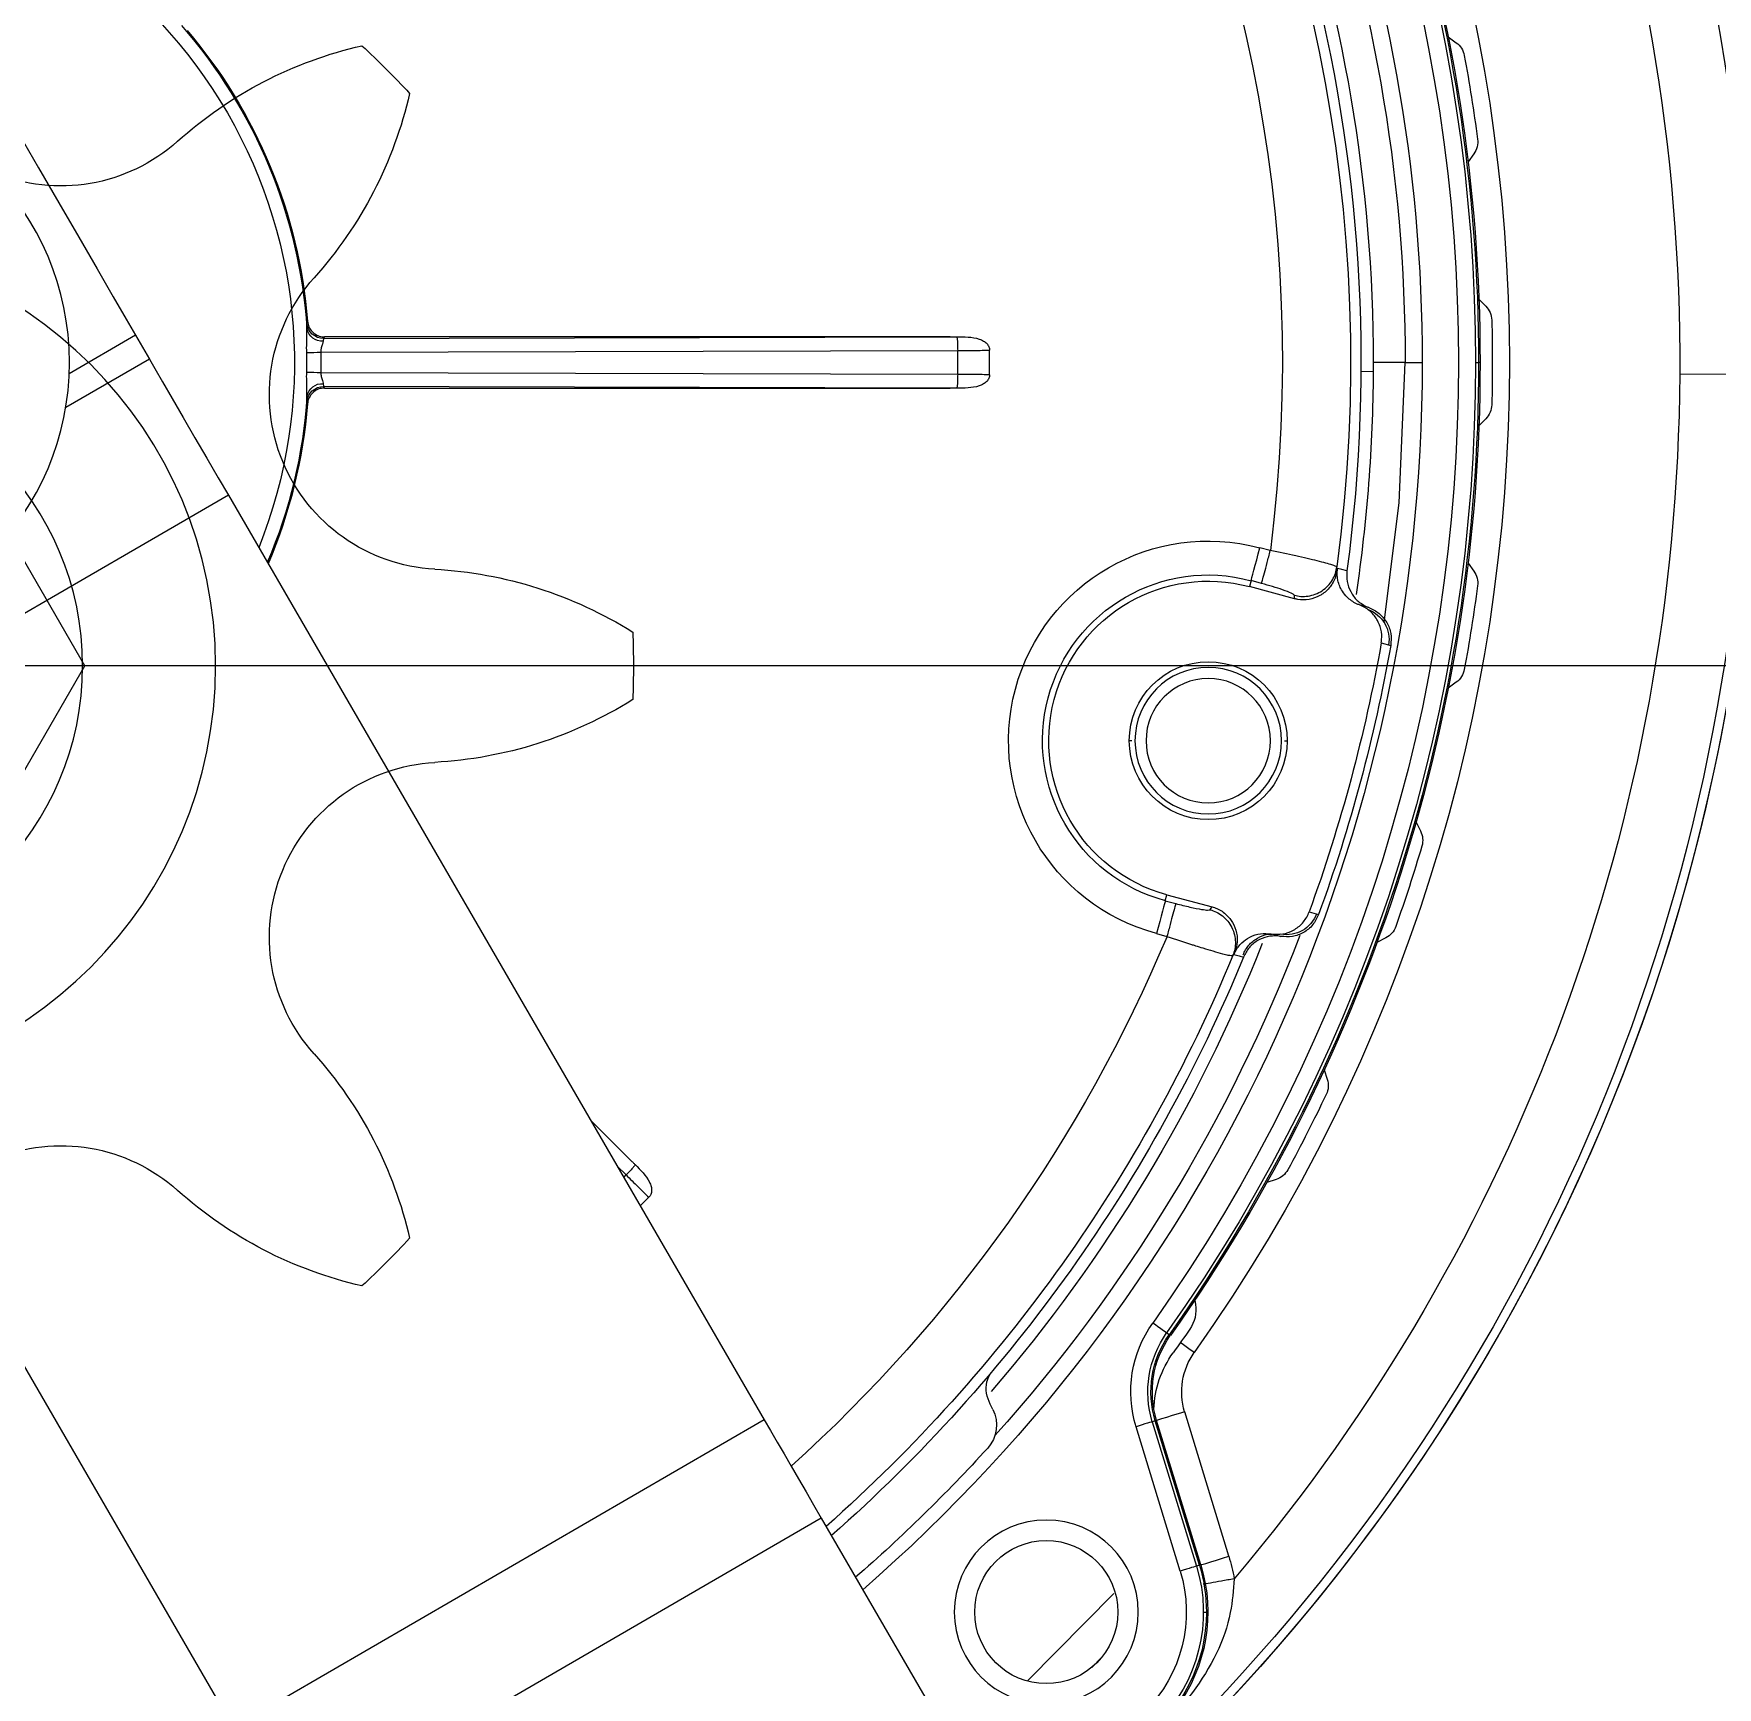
# Model space of a CAD drawing. Header units: millimetres. Extents: x 4754612 to 5801174, y 2368242 to 2777223.
# Drawn here: x 5508365.43 to 5508414.83, y 2425297.91 to 2425346.43 of the extents above; entities that cross this region are included whole.
import ezdxf

# ---------------------------------------------------------------- set-up
doc = ezdxf.new("R2010")
doc.units = ezdxf.units.MM
doc.header["$LTSCALE"] = 1000
doc.linetypes.add('CENTER', pattern=[50.8, 31.75, -6.35, 6.35, -6.35])
for name, color, linetype in [('253', 253, 'Continuous'), ('DOOR', 4, 'Continuous'), ('HAT', 252, 'Continuous')]:
    doc.layers.add(name, color=color, linetype=linetype)

# ---------------------------------------------------------------- blocks, each defined once
blk = doc.blocks.new('A$C5E220887')
at = {"lineweight": 18, "ltscale": 0.3}
for p, q in [((-8.66, 0), (-4.33, 7.5)), ((-4.33, -7.5), (-8.66, 0))]:
    blk.add_line(p, q, dxfattribs=at)
at = {"color": 1, "linetype": 'CENTER', "ltscale": 0.3}
blk.add_line((-27.235, 0), (27.235, 0), dxfattribs=at)
at = {"lineweight": 18, "ltscale": 0.3}
for radius in [12.5, 8.6]:
    blk.add_circle((0, 0), radius, dxfattribs=at)
for centre, radius, start, end in [((-7.957, 19.21), 5.131, 228.125, 356.875), ((0, 0), 24.761, 132.708, 137.292), ((-19.52, 6.311), 12.192, 48.125, 77.0805), ((-6.311, 19.52), 12.192, 192.9195, 221.875), ((-19.21, 7.957), 5.131, 273.125, 41.875), ((-18.265, -9.34), 12.192, 93.125, 122.0805), ((0, 0), 24.761, 177.708, 182.292), ((-18.265, 9.34), 12.192, 237.9195, 266.875), ((-19.21, -7.957), 5.131, 318.125, 86.875), ((-6.311, -19.52), 12.192, 138.125, 167.0805), ((-7.957, -19.21), 5.131, 3.125, 131.875), ((-19.52, -6.311), 12.192, 282.9195, 311.875), ((0, 0), 24.761, 222.708, 227.292)]:
    blk.add_arc(centre, radius, start, end, dxfattribs=at)
blk = doc.blocks.new('방화셔터 기본')
at = {"layer": '253', "linetype": 'Continuous', "lineweight": 25}
for p, q in [((5542305.132, 8102088.352), (5542304.899, 8102088.182)), ((5542304.382, 8102084.922), (5542304.552, 8102084.688)), ((5542304.235, 8102080.654), (5542304.03, 8102080.45)), ((5542338.126, 8102079.501), (5542319.743, 8102079.549)), ((5542319.743, 8102079.549), (5542338.105, 8102079.549)), ((5542343.649, 8102079.597), (5542343.244, 8102078.899)), ((5542343.649, 8102079.597), (5542345.596, 8102078.468)), ((5542304.2, 8102078.799), (5542304.242, 8102078.799)), ((5542304.328, 8102078.799), (5542304.242, 8102078.799)), ((5542306.396, 8102078.799), (5542305.896, 8102078.799)), ((5542306.396, 8102078.799), (5542307.335, 8102078.799)), ((5542318.589, 8102078.438), (5542318.589, 8102079.16)), ((5542338.213, 8102079.101), (5542319.527, 8102079.15)), ((5542319.527, 8102078.448), (5542319.527, 8102079.15)), ((5542343.244, 8102078.899), (5542345.7, 8102077.476)), ((5542296.34, 8102078.443), (5542298.34, 8102078.455)), ((5542307.336, 8102078.528), (5542307.697, 8102078.53)), ((5542319.527, 8102078.448), (5542338.213, 8102078.498)), ((5542319.743, 8102078.049), (5542338.126, 8102078.098)), ((5542338.105, 8102078.049), (5542319.743, 8102078.049)), ((5542304.03, 8102077.149), (5542304.235, 8102076.945)), ((5542340.927, 8102074.902), (5542325.202, 8102047.777)), ((5542340.927, 8102074.902), (5542356.499, 8102065.874)), ((5542310.353, 8102073.278), (5542310.659, 8102073.36)), ((5542304.552, 8102072.91), (5542304.382, 8102072.676)), ((5542308.393, 8102072.702), (5542308.398, 8102072.799)), ((5542310.61, 8102072.316), (5542310.917, 8102072.398)), ((5542310.917, 8102072.398), (5542310.964, 8102072.222)), ((5542309.641, 8102071.867), (5542310.964, 8102072.222)), ((5542307.46, 8102071.611), (5542307.739, 8102071.686)), ((5542307.545, 8102071.642), (5542307.46, 8102071.611)), ((5542307.1, 8102070.573), (5542306.82, 8102070.498)), ((5542304.899, 8102069.416), (5542305.132, 8102069.247)), ((5542309.938, 8102067.702), (5542309.859, 8102067.702)), ((5542314.413, 8102067.702), (5542314.491, 8102067.702)), ((5542356.499, 8102065.874), (5542340.774, 8102038.749)), ((5542306.077, 8102065.311), (5542305.946, 8102065.054)), ((5542313.386, 8102063.183), (5542312.063, 8102062.828)), ((5542313.434, 8102063.007), (5542313.127, 8102062.924)), ((5542313.434, 8102063.007), (5542313.386, 8102063.183)), ((5542309.215, 8102062.678), (5542308.936, 8102062.604)), ((5542313.691, 8102062.044), (5542313.385, 8102061.962)), ((5542306.966, 8102061.915), (5542307.223, 8102061.784)), ((5542310.046, 8102061.96), (5542310.135, 8102061.975)), ((5542311.453, 8102061.399), (5542311.4, 8102061.481)), ((5542308.772, 8102058.045), (5542308.683, 8102057.77)), ((5542329.126, 8102055.397), (5542330.299, 8102056.57)), ((5542330.291, 8102056.555), (5542329.126, 8102055.397)), ((5542329.519, 8102055.223), (5542329.256, 8102054.962)), ((5542310.181, 8102054.829), (5542310.456, 8102054.74)), ((5542329.326, 8102054.891), (5542329.256, 8102054.962)), ((5542328.839, 8102054.052), (5542328.586, 8102054.305)), ((5542312.57, 8102051.289), (5542312.55, 8102051.163)), ((5542313.322, 8102050.273), (5542313.288, 8102050.249)), ((5542313.322, 8102050.273), (5542313.396, 8102050.326)), ((5542318.496, 8102048.08), (5542318.575, 8102048.234)), ((5542311.571, 8102043.773), (5542312.866, 8102048.011)), ((5542312.393, 8102043.521), (5542313.689, 8102047.759)), ((5542312.433, 8102043.509), (5542313.729, 8102047.747)), ((5542313.816, 8102047.72), (5542312.52, 8102043.483)), ((5542313.729, 8102047.747), (5542313.689, 8102047.759)), ((5542313.729, 8102047.747), (5542313.816, 8102047.72)), ((5542325.202, 8102047.777), (5542340.774, 8102038.749)), ((5542312.998, 8102043.336), (5542314.294, 8102047.574)), ((5542323.529, 8102044.89), (5542310.495, 8102022.409)), ((5542323.529, 8102044.89), (5542339.101, 8102035.863)), ((5542312.393, 8102043.521), (5542312.433, 8102043.509)), ((5542312.433, 8102043.509), (5542312.52, 8102043.483)), ((5542317.473, 8102040.129), (5542314.94, 8102042.682)), ((5542312.315, 8102042.136), (5542312.228, 8102042.136)), ((5542315.594, 8102040.512), (5542315.303, 8102040.803))]:
    blk.add_line(p, q, dxfattribs=at)
at = {"layer": '253', "lineweight": 18}
blk.add_line((5541981.495, 8102069.899), (5542356.902, 8102069.899), dxfattribs=at)
at = {"layer": '253', "linetype": 'Continuous', "lineweight": 25, "flags": 128}
for points in [[(5542347.629, 8102086.463), (5542347.084, 8102085.523), (5542346.499, 8102084.513), (5542345.9, 8102083.481), (5542345.317, 8102082.475), (5542344.777, 8102081.542), (5542344.304, 8102080.728), (5542343.922, 8102080.069), (5542343.649, 8102079.597)], [(5542338.624, 8102079.962), (5542338.609, 8102079.995), (5542338.603, 8102080.009)], [(5542307.016, 8102071.174), (5542306.576, 8102074.686), (5542306.396, 8102078.799)], [(5542343.244, 8102078.899), (5542343.083, 8102078.621), (5542342.855, 8102078.227), (5542342.572, 8102077.74), (5542342.25, 8102077.184), (5542341.906, 8102076.591), (5542341.559, 8102075.992), (5542341.226, 8102075.418), (5542340.927, 8102074.902)], [(5542338.603, 8102077.589), (5542338.618, 8102077.623), (5542338.624, 8102077.637)], [(5542310.917, 8102072.398), (5542310.909, 8102072.43), (5542310.891, 8102072.494), (5542310.866, 8102072.588), (5542310.834, 8102072.708), (5542310.796, 8102072.85), (5542310.753, 8102073.01), (5542310.707, 8102073.182), (5542310.659, 8102073.36)], [(5542308.105, 8102072.682), (5542308.255, 8102072.722), (5542308.386, 8102072.757)], [(5542309.641, 8102071.867), (5542309.645, 8102071.923), (5542309.647, 8102071.969)], [(5542313.434, 8102063.007), (5542313.442, 8102062.974), (5542313.459, 8102062.911), (5542313.484, 8102062.817), (5542313.517, 8102062.697), (5542313.555, 8102062.554), (5542313.598, 8102062.394), (5542313.644, 8102062.222), (5542313.691, 8102062.044)], [(5542312.119, 8102062.743), (5542312.088, 8102062.791), (5542312.063, 8102062.828)], [(5542310.326, 8102062.034), (5542310.176, 8102061.994), (5542310.046, 8102061.96)], [(5542311.421, 8102061.43), (5542311.271, 8102061.389), (5542311.141, 8102061.354)], [(5542313.396, 8102050.326), (5542313.405, 8102050.332), (5542313.429, 8102050.349), (5542313.467, 8102050.376), (5542313.517, 8102050.412), (5542313.579, 8102050.455), (5542313.649, 8102050.505), (5542313.725, 8102050.559), (5542313.804, 8102050.615)], [(5542312.586, 8102049.752), (5542312.745, 8102049.864), (5542312.898, 8102049.973), (5542312.994, 8102050.041)], [(5542312.866, 8102048.011), (5542313.053, 8102047.954), (5542313.232, 8102047.899), (5542313.398, 8102047.848), (5542313.542, 8102047.804), (5542313.661, 8102047.768), (5542313.689, 8102047.759)], [(5542313.816, 8102047.72), (5542313.826, 8102047.717), (5542313.854, 8102047.709), (5542313.899, 8102047.695), (5542313.958, 8102047.677), (5542314.031, 8102047.655), (5542314.113, 8102047.63), (5542314.202, 8102047.603), (5542314.294, 8102047.574)], [(5542325.202, 8102047.777), (5542325.018, 8102047.46), (5542324.824, 8102047.125), (5542324.622, 8102046.776), (5542324.412, 8102046.414), (5542324.196, 8102046.042), (5542323.976, 8102045.662), (5542323.753, 8102045.278), (5542323.529, 8102044.89)], [(5542312.393, 8102043.521), (5542312.366, 8102043.53), (5542312.247, 8102043.566), (5542312.102, 8102043.61), (5542311.937, 8102043.661), (5542311.757, 8102043.716), (5542311.571, 8102043.773)], [(5542312.52, 8102043.483), (5542312.531, 8102043.479), (5542312.559, 8102043.471), (5542312.603, 8102043.457), (5542312.663, 8102043.439), (5542312.735, 8102043.417), (5542312.817, 8102043.392), (5542312.906, 8102043.365), (5542312.998, 8102043.336)]]:
    blk.add_lwpolyline(points, dxfattribs=at)
at = {"layer": '253', "linetype": 'Continuous', "lineweight": 25}
for centre, radius in [((5542353.589, 8102078.799), 8), ((5542312.175, 8102067.702), 2.15), ((5542312.175, 8102067.702), 1.825), ((5542316.926, 8102042.136), 2.7)]:
    blk.add_circle(centre, radius, dxfattribs=at)
for centre, radius, start, end in [((5542353.589, 8102078.799), 57.25, 129.2211, 180), ((5542353.589, 8102078.799), 45.588, 112.0948, 187.5625), ((5542353.589, 8102078.799), 43.588, 113.0077, 187.2769), ((5542353.589, 8102078.799), 55.25, 139.7646, 180.3565), ((5542353.589, 8102078.799), 47.693, 139.3779, 180), ((5542353.589, 8102078.799), 47.193, 140.0907, 180), ((5542353.589, 8102078.799), 50.25, 144.6858, 215.3142), ((5542353.589, 8102078.799), 46.255, 141.5017, 180), ((5542353.589, 8102078.799), 49.39, 144.6859, 180), ((5542353.589, 8102078.799), 49.348, 144.6859, 180), ((5542353.589, 8102078.799), 49.257, 144.6859, 215.3141), ((5542353.589, 8102078.799), 48.757, 144.6859, 215.3141), ((5542353.589, 8102078.799), 45.894, 142.6987, 187.6591), ((5542353.589, 8102078.799), 14.602, 97.9492, 201.8465), ((5542353.589, 8102078.799), 15.002, 138.7802, 176.2198), ((5542305.251, 8102087.697), 0.6, 126, 169.5705), ((5542353.589, 8102078.799), 15.035, 139.6153, 175.3847), ((5542353.589, 8102078.799), 49.75, 169.5705, 172.4295), ((5542304.868, 8102085.274), 0.6, 172.4295, 216), ((5542353.589, 8102078.799), 57.512, 175.59453, 230.3425), ((5542353.589, 8102078.799), 57.512, 176.61825, 229.32094), ((5542304.455, 8102080.025), 0.6, 135, 178.5705), ((5542353.589, 8102078.799), 49.75, 178.5705, 181.4295), ((5542338.125, 8102080.001), 0.5, 270.0221, 355.5079), ((5542338.175, 8102079.873), 0.453, 265.9337, 349.2145), ((5542353.589, 8102078.799), 49.39, 180, 215.3141), ((5542353.589, 8102078.799), 49.348, 180, 215.3141), ((5542353.589, 8102078.799), 47.693, 180, 229.0206), ((5542353.589, 8102078.799), 46.255, 180, 180.3357), ((5542353.589, 8102078.799), 47.693, 250.7752, 360), ((5542334.956, 8101916.687), 162.446, 88.70482, 88.85129), ((5542353.589, 8102078.799), 57.25, 180.3565, 225.0004), ((5542353.589, 8102078.799), 55.25, 180.3565, 220.2354), ((5542353.589, 8102078.799), 46.255, 180.3357, 188.4594), ((5542334.956, 8102240.911), 162.446, 271.14871, 271.29518), ((5542338.125, 8102077.597), 0.5, 4.4921, 89.9779), ((5542338.175, 8102077.725), 0.453, 10.7855, 94.0663), ((5542353.589, 8102078.799), 15.002, 183.7802, 203.0326), ((5542304.455, 8102077.573), 0.6, 181.4295, 225), ((5542353.589, 8102078.799), 15.035, 184.6153, 203.1277), ((5542312.175, 8102067.702), 5.858, 285, 105), ((5542304.868, 8102072.324), 0.6, 144, 187.5705), ((5542353.589, 8102078.799), 45.606, 187.6133, 187.6828), ((5542312.175, 8102067.702), 4.861, 285, 105), ((5542312.175, 8102067.702), 4.679, 285, 105), ((5542353.589, 8102078.799), 49.75, 187.5705, 190.4295), ((5542307.805, 8102070.672), 0.935, 109.4767, 190.0652), ((5542353.589, 8102078.799), 47.5, 190.0652, 199.9348), ((5542353.589, 8102078.799), 47.212, 190.0344, 199.9656), ((5542312.175, 8102067.702), 2.316, 0, 180), ((5542305.251, 8102069.902), 0.6, 190.4295, 234), ((5542312.175, 8102067.702), 2.316, 180, 0), ((5542306.481, 8102064.782), 0.6, 153, 196.5705), ((5542353.589, 8102078.799), 49.75, 196.5705, 199.4295), ((5542309.876, 8102062.945), 0.935, 199.9348, 280.5233), ((5542307.238, 8102062.45), 0.6, 199.4295, 243), ((5542353.589, 8102078.799), 47.193, 200.8689, 221.8438), ((5542353.589, 8102078.799), 46.255, 201.632, 220.7435), ((5542353.589, 8102078.799), 43.588, 202.7231, 227.9818), ((5542353.589, 8102078.799), 45.894, 202.3409, 228.5886), ((5542353.589, 8102078.799), 45.606, 202.3172, 202.3867), ((5542353.589, 8102078.799), 45.588, 202.4375, 228.5116), ((5542309.253, 8102057.585), 0.6, 162, 205.5705), ((5542353.589, 8102078.799), 49.75, 205.5705, 208.4295), ((5542310.367, 8102055.4), 0.6, 208.4295, 252), ((5542313.538, 8102051.006), 1, 171, 214.7581), ((5542310.954, 8102048.596), 3.493, 343, 35.3141), ((5542353.589, 8102078.799), 49.75, 214.7581, 215.7325), ((5542310.954, 8102048.596), 2.86, 343, 35.3141), ((5542310.954, 8102048.596), 2.902, 343, 35.3141), ((5542310.954, 8102048.596), 2.993, 343, 35.3141), ((5542310.954, 8102048.596), 2, 342.9998, 35.3119), ((5542310.769, 8102047.993), 3, 1.7524, 35.7325), ((5542319.384, 8102047.622), 1, 152.713, 222.3486), ((5542353.589, 8102078.799), 47.282, 222.3486, 228.9248), ((5542316.926, 8102042.136), 2.1, 90, 270), ((5542316.926, 8102042.136), 2.1, 270, 90), ((5542316.926, 8102042.136), 5.6, 163, 169.9638), ((5542316.926, 8102042.136), 4.74, 163, 270), ((5542316.926, 8102042.136), 4.698, 163, 180), ((5542316.926, 8102042.136), 4.607, 163, 287), ((5542316.926, 8102042.136), 4.107, 163, 287), ((5542316.926, 8102042.136), 4.698, 180, 287)]:
    blk.add_arc(centre, radius, start, end, dxfattribs=at)
at = {"layer": '253', "linetype": 'Continuous', "lineweight": 25, "extrusion": (0, 0, -1)}
for centre, start_param, end_param in [((5542353.589, 8102088.234), 1.115851, 1.118566), ((5542353.589, 8102069.364), 2.023027, 2.025742)]:
    blk.add_ellipse(centre, major_axis=(0, -19.876), ratio=0.866113, start_param=start_param, end_param=end_param, dxfattribs=at)
at = {"layer": '253', "linetype": 'Continuous', "lineweight": 25}
for points, knots in [([(5542296.248, 8102083.217), (5542296.388, 8102084.584), (5542296.655, 8102087.173), (5542297.235, 8102090.379), (5542297.702, 8102092.197), (5542297.858, 8102092.804)], [0, 0, 0, 0, 0.427319, 0.809034, 1, 1, 1, 1]), ([(5542338.603, 8102080.009), (5542338.593, 8102079.953), (5542338.573, 8102079.842), (5542338.475, 8102079.7), (5542338.34, 8102079.597), (5542338.208, 8102079.554), (5542338.128, 8102079.55), (5542338.105, 8102079.549)], [0, 0, 0, 0, 0.226448, 0.452902, 0.679239, 0.905457, 1, 1, 1, 1]), ([(5542338.628, 8102079.092), (5542338.629, 8102079.184), (5542338.63, 8102079.36), (5542338.618, 8102079.598), (5542338.62, 8102079.73), (5542338.62, 8102079.788)], [0, 0, 0, 0, 0.383572, 0.731873, 1, 1, 1, 1]), ([(5542338.62, 8102079.788), (5542338.622, 8102079.831), (5542338.626, 8102079.928), (5542338.625, 8102079.95), (5542338.624, 8102079.962)], [0, 0, 0, 0, 0.444808, 1, 1, 1, 1]), ([(5542319.556, 8102079.549), (5542319.33, 8102079.552), (5542319.057, 8102079.557), (5542318.77, 8102079.436), (5542318.671, 8102079.361), (5542318.615, 8102079.281), (5542318.592, 8102079.212), (5542318.59, 8102079.177), (5542318.589, 8102079.16)], [0, 0, 0, 0, 0.58402, 0.704513, 0.810448, 0.908345, 0.95408, 1, 1, 1, 1]), ([(5542319.556, 8102079.549), (5542319.553, 8102079.54), (5542319.545, 8102079.522), (5542319.536, 8102079.428), (5542319.529, 8102079.3), (5542319.528, 8102079.2), (5542319.527, 8102079.15)], [0, 0, 0, 0, 0.250005, 0.500017, 0.750002, 1, 1, 1, 1]), ([(5542319.743, 8102079.549), (5542319.708, 8102079.549), (5542319.646, 8102079.549), (5542319.584, 8102079.549), (5542319.556, 8102079.549)], [0, 0, 0, 0, 0.559995, 1, 1, 1, 1]), ([(5542338.126, 8102079.501), (5542338.131, 8102079.495), (5542338.14, 8102079.485), (5542338.142, 8102079.441), (5542338.143, 8102079.421)], [0, 0, 0, 0, 0.555414, 1, 1, 1, 1]), ([(5542338.143, 8102079.421), (5542338.148, 8102079.395), (5542338.159, 8102079.34), (5542338.199, 8102079.24), (5542338.214, 8102079.154), (5542338.213, 8102079.111), (5542338.213, 8102079.101)], [0, 0, 0, 0, 0.307958, 0.6583, 0.919286, 1, 1, 1, 1]), ([(5542319.527, 8102079.15), (5542319.36, 8102079.151), (5542319.02, 8102079.152), (5542318.735, 8102079.157), (5542318.589, 8102079.16)], [0, 0, 0, 0, 0.489885, 1, 1, 1, 1]), ([(5542338.213, 8102079.101), (5542338.212, 8102079), (5542338.208, 8102078.799), (5542338.212, 8102078.598), (5542338.213, 8102078.498)], [0, 0, 0, 0, 0.5, 1, 1, 1, 1]), ([(5542338.628, 8102078.507), (5542338.627, 8102078.604), (5542338.624, 8102078.799), (5542338.627, 8102078.994), (5542338.628, 8102079.092)], [0, 0, 0, 0, 0.5, 1, 1, 1, 1]), ([(5542318.589, 8102078.438), (5542318.735, 8102078.441), (5542319.02, 8102078.446), (5542319.36, 8102078.448), (5542319.527, 8102078.448)], [0, 0, 0, 0, 0.510115, 1, 1, 1, 1]), ([(5542318.589, 8102078.438), (5542318.59, 8102078.421), (5542318.592, 8102078.386), (5542318.616, 8102078.315), (5542318.673, 8102078.235), (5542318.774, 8102078.16), (5542319.061, 8102078.042), (5542319.332, 8102078.046), (5542319.556, 8102078.049)], [0, 0, 0, 0, 0.046271, 0.092591, 0.192565, 0.298758, 0.42184, 1, 1, 1, 1]), ([(5542319.527, 8102078.448), (5542319.528, 8102078.398), (5542319.529, 8102078.298), (5542319.536, 8102078.17), (5542319.545, 8102078.076), (5542319.553, 8102078.058), (5542319.556, 8102078.049)], [0, 0, 0, 0, 0.249998, 0.499983, 0.749995, 1, 1, 1, 1]), ([(5542338.213, 8102078.498), (5542338.211, 8102078.462), (5542338.207, 8102078.38), (5542338.167, 8102078.276), (5542338.145, 8102078.21), (5542338.143, 8102078.182), (5542338.143, 8102078.177)], [0, 0, 0, 0, 0.282529, 0.642913, 0.940862, 1, 1, 1, 1]), ([(5542338.62, 8102077.81), (5542338.62, 8102077.878), (5542338.618, 8102078.025), (5542338.63, 8102078.264), (5542338.629, 8102078.429), (5542338.628, 8102078.507)], [0, 0, 0, 0, 0.313258, 0.6794, 1, 1, 1, 1]), ([(5542319.556, 8102078.049), (5542319.591, 8102078.049), (5542319.654, 8102078.049), (5542319.716, 8102078.049), (5542319.743, 8102078.049)], [0, 0, 0, 0, 0.559996, 1, 1, 1, 1]), ([(5542338.105, 8102078.049), (5542338.161, 8102078.044), (5542338.274, 8102078.033), (5542338.423, 8102077.946), (5542338.536, 8102077.82), (5542338.591, 8102077.692), (5542338.6, 8102077.613), (5542338.603, 8102077.589)], [0, 0, 0, 0, 0.226202, 0.452405, 0.678595, 0.904865, 1, 1, 1, 1]), ([(5542338.143, 8102078.177), (5542338.143, 8102078.171), (5542338.142, 8102078.139), (5542338.137, 8102078.106), (5542338.128, 8102078.1), (5542338.126, 8102078.098)], [0, 0, 0, 0, 0.135761, 0.686244, 1, 1, 1, 1]), ([(5542338.624, 8102077.637), (5542338.625, 8102077.642), (5542338.626, 8102077.656), (5542338.624, 8102077.726), (5542338.621, 8102077.796), (5542338.62, 8102077.81)], [0, 0, 0, 0, 0.313294, 0.864431, 1, 1, 1, 1]), ([(5542308.398, 8102072.799), (5542308.429, 8102072.817), (5542308.491, 8102072.852), (5542308.94, 8102072.973), (5542309.588, 8102073.123), (5542310.098, 8102073.226), (5542310.353, 8102073.278)], [0, 0, 0, 0, 0.242573, 0.49958, 0.749928, 1, 1, 1, 1]), ([(5542310.61, 8102072.316), (5542310.604, 8102072.339), (5542310.592, 8102072.386), (5542310.531, 8102072.612), (5542310.449, 8102072.919), (5542310.385, 8102073.159), (5542310.353, 8102073.278)], [0, 0, 0, 0, 0.249995, 0.499992, 0.750002, 1, 1, 1, 1]), ([(5542308.105, 8102072.682), (5542308.11, 8102072.578), (5542308.121, 8102072.367), (5542308.006, 8102072.067), (5542307.82, 8102071.804), (5542307.636, 8102071.696), (5542307.545, 8102071.642)], [0, 0, 0, 0, 0.2477975, 0.4969759, 0.7503888, 1, 1, 1, 1]), ([(5542307.739, 8102071.686), (5542307.768, 8102071.697), (5542307.9, 8102071.75), (5542308.082, 8102071.88), (5542308.27, 8102072.114), (5542308.388, 8102072.396), (5542308.402, 8102072.631), (5542308.387, 8102072.75), (5542308.386, 8102072.757)], [0, 0, 0, 0, 0.06809, 0.317553, 0.484863, 0.734266, 0.98367, 1, 1, 1, 1]), ([(5542308.393, 8102072.702), (5542308.406, 8102072.638), (5542308.44, 8102072.463), (5542308.584, 8102072.204), (5542308.769, 8102072.036), (5542308.979, 8102071.911), (5542309.213, 8102071.829), (5542309.473, 8102071.827), (5542309.611, 8102071.86), (5542309.641, 8102071.867)], [0, 0, 0, 0, 0.115703, 0.314821, 0.513965, 0.549713, 0.747428, 0.945152, 1, 1, 1, 1]), ([(5542309.647, 8102071.969), (5542309.583, 8102071.956), (5542309.451, 8102071.928), (5542309.242, 8102071.939), (5542309.029, 8102071.993), (5542308.83, 8102072.096), (5542308.658, 8102072.24), (5542308.526, 8102072.415), (5542308.436, 8102072.604), (5542308.411, 8102072.736), (5542308.398, 8102072.799)], [0, 0, 0, 0, 0.115072, 0.2382482, 0.3674911, 0.4999962, 0.6325027, 0.761749, 0.8849275, 1, 1, 1, 1]), ([(5542309.647, 8102071.969), (5542309.666, 8102071.987), (5542309.704, 8102072.023), (5542309.961, 8102072.121), (5542310.277, 8102072.224), (5542310.5, 8102072.285), (5542310.61, 8102072.316)], [0, 0, 0, 0, 0.2775383, 0.5583413, 0.7805379, 1, 1, 1, 1]), ([(5542307.46, 8102071.611), (5542307.355, 8102071.56), (5542307.146, 8102071.457), (5542306.922, 8102071.18), (5542306.795, 8102070.847), (5542306.812, 8102070.614), (5542306.82, 8102070.498)], [0, 0, 0, 0, 0.248545, 0.499143, 0.750207, 1, 1, 1, 1]), ([(5542307.1, 8102070.573), (5542307.093, 8102070.624), (5542307.072, 8102070.785), (5542307.108, 8102071.012), (5542307.221, 8102071.275), (5542307.401, 8102071.503), (5542307.607, 8102071.635), (5542307.725, 8102071.68), (5542307.739, 8102071.686)], [0, 0, 0, 0, 0.1100985, 0.3518845, 0.4838456, 0.7256888, 0.9675316, 1, 1, 1, 1]), ([(5542308.936, 8102062.604), (5542308.987, 8102062.498), (5542309.09, 8102062.285), (5542309.369, 8102062.061), (5542309.7, 8102061.935), (5542309.931, 8102061.951), (5542310.046, 8102061.96)], [0, 0, 0, 0, 0.252455, 0.505192, 0.754066, 1, 1, 1, 1]), ([(5542310.326, 8102062.034), (5542310.213, 8102062.026), (5542309.987, 8102062.01), (5542309.663, 8102062.128), (5542309.396, 8102062.34), (5542309.265, 8102062.546), (5542309.22, 8102062.665), (5542309.215, 8102062.678)], [0, 0, 0, 0, 0.2420689, 0.4841357, 0.7261854, 0.9681977, 1, 1, 1, 1]), ([(5542312.063, 8102062.828), (5542312.015, 8102062.813), (5542311.857, 8102062.763), (5542311.64, 8102062.614), (5542311.439, 8102062.363), (5542311.326, 8102062.062), (5542311.313, 8102061.747), (5542311.374, 8102061.56), (5542311.4, 8102061.481)], [0, 0, 0, 0, 0.0898973, 0.2927021, 0.4555467, 0.6541948, 0.8528188, 1, 1, 1, 1]), ([(5542312.119, 8102062.743), (5542312.057, 8102062.723), (5542311.929, 8102062.68), (5542311.753, 8102062.566), (5542311.596, 8102062.413), (5542311.475, 8102062.224), (5542311.398, 8102062.013), (5542311.371, 8102061.797), (5542311.388, 8102061.588), (5542311.432, 8102061.461), (5542311.453, 8102061.399)], [0, 0, 0, 0, 0.1150713, 0.2382478, 0.3674939, 0.4999993, 0.6325058, 0.7617509, 0.8849295, 1, 1, 1, 1]), ([(5542313.127, 8102062.924), (5542312.985, 8102062.888), (5542312.7, 8102062.815), (5542312.373, 8102062.751), (5542312.17, 8102062.726), (5542312.136, 8102062.738), (5542312.119, 8102062.743)], [0, 0, 0, 0, 0.279195, 0.560798, 0.781783, 1, 1, 1, 1]), ([(5542313.127, 8102062.924), (5542313.133, 8102062.901), (5542313.146, 8102062.854), (5542313.206, 8102062.628), (5542313.289, 8102062.321), (5542313.353, 8102062.082), (5542313.385, 8102061.962)], [0, 0, 0, 0, 0.249994, 0.499992, 0.750002, 1, 1, 1, 1]), ([(5542311.154, 8102061.422), (5542311.104, 8102061.519), (5542311.004, 8102061.714), (5542310.742, 8102061.914), (5542310.502, 8102062.029), (5542310.352, 8102062.03), (5542310.31, 8102062.03)], [0, 0, 0, 0, 0.295606, 0.592554, 0.88538, 1, 1, 1, 1]), ([(5542311.154, 8102061.422), (5542311.104, 8102061.519), (5542311.004, 8102061.714), (5542310.742, 8102061.914), (5542310.502, 8102062.029), (5542310.352, 8102062.03), (5542310.31, 8102062.03)], [0, 0, 0, 0, 0.295606, 0.592554, 0.88538, 1, 1, 1, 1]), ([(5542311.421, 8102061.43), (5542311.41, 8102061.455), (5542311.353, 8102061.582), (5542311.209, 8102061.773), (5542310.948, 8102061.958), (5542310.647, 8102062.06), (5542310.43, 8102062.043), (5542310.326, 8102062.034)], [0, 0, 0, 0, 0.060974, 0.310393, 0.519192, 0.76867, 1, 1, 1, 1]), ([(5542310.135, 8102061.975), (5542310.239, 8102061.974), (5542310.45, 8102061.971), (5542310.742, 8102061.84), (5542310.996, 8102061.639), (5542311.092, 8102061.45), (5542311.141, 8102061.354)], [0, 0, 0, 0, 0.2449678, 0.4994835, 0.7476836, 1, 1, 1, 1]), ([(5542313.385, 8102061.962), (5542313.138, 8102061.879), (5542312.876, 8102061.791), (5542312.612, 8102061.707), (5542312.499, 8102061.671), (5542312.296, 8102061.608), (5542312.014, 8102061.524), (5542311.766, 8102061.454), (5542311.53, 8102061.397), (5542311.484, 8102061.399), (5542311.453, 8102061.399)], [0, 0, 0, 0, 0.249394, 0.264867, 0.290957, 0.374951, 0.500376, 0.65335, 0.770707, 1, 1, 1, 1]), ([(5542328.994, 8102055.264), (5542328.831, 8102055.106), (5542328.635, 8102054.916), (5542328.518, 8102054.628), (5542328.501, 8102054.505), (5542328.518, 8102054.409), (5542328.551, 8102054.344), (5542328.574, 8102054.318), (5542328.586, 8102054.305)], [0, 0, 0, 0, 0.584523, 0.705006, 0.81077, 0.908508, 0.954168, 1, 1, 1, 1]), ([(5542329.126, 8102055.397), (5542329.102, 8102055.372), (5542329.058, 8102055.328), (5542329.014, 8102055.284), (5542328.994, 8102055.264)], [0, 0, 0, 0, 0.559998, 1, 1, 1, 1]), ([(5542328.994, 8102055.264), (5542328.998, 8102055.255), (5542329.005, 8102055.237), (5542329.065, 8102055.164), (5542329.151, 8102055.069), (5542329.221, 8102054.997), (5542329.256, 8102054.962)], [0, 0, 0, 0, 0.250005, 0.500017, 0.750002, 1, 1, 1, 1]), ([(5542329.256, 8102054.962), (5542329.137, 8102054.844), (5542328.895, 8102054.604), (5542328.69, 8102054.406), (5542328.586, 8102054.305)], [0, 0, 0, 0, 0.489884, 1, 1, 1, 1]), ([(5542318.575, 8102048.234), (5542318.616, 8102048.339), (5542318.698, 8102048.548), (5542318.694, 8102048.859), (5542318.617, 8102049.03), (5542318.587, 8102049.099)], [0, 0, 0, 0, 0.375168, 0.750338, 1, 1, 1, 1]), ([(5542318.575, 8102048.234), (5542318.616, 8102048.339), (5542318.698, 8102048.548), (5542318.694, 8102048.859), (5542318.617, 8102049.03), (5542318.587, 8102049.099)], [0, 0, 0, 0, 0.375168, 0.750338, 1, 1, 1, 1]), ([(5542311.412, 8102043.112), (5542311.438, 8102042.78), (5542311.498, 8102042.021), (5542312.054, 8102040.45), (5542312.905, 8102039.405), (5542313.485, 8102038.694)], [0, 0, 0, 0, 0.198136, 0.454052, 1, 1, 1, 1]), ([(5542311.412, 8102043.112), (5542311.541, 8102043.089), (5542311.801, 8102043.043), (5542312.116, 8102042.987), (5542312.298, 8102042.955), (5542312.323, 8102042.95), (5542312.324, 8102042.95)], [0, 0, 0, 0, 0.329401, 0.658801, 0.988199, 1, 1, 1, 1])]:
    blk.add_open_spline(points, degree=3, knots=knots, dxfattribs=at)
at = {"layer": '253', "lineweight": 18}
blk.add_blockref('A$C5E220887', (5542353.802, 8102069.899), dxfattribs=at)
blk = doc.blocks.new('A$C27682B79')
at = {"layer": 'HAT', "xscale": -1}
blk.add_blockref('방화셔터 기본', (5542000.341, -8097757.399), dxfattribs=at)

msp = doc.modelspace()

# ---------------------------------------------------------------- block references
at = {"layer": 'DOOR'}
msp.add_blockref('A$C27682B79', (5508711.723, 2421015.382), dxfattribs=at)

doc.saveas('drawing.dxf')
